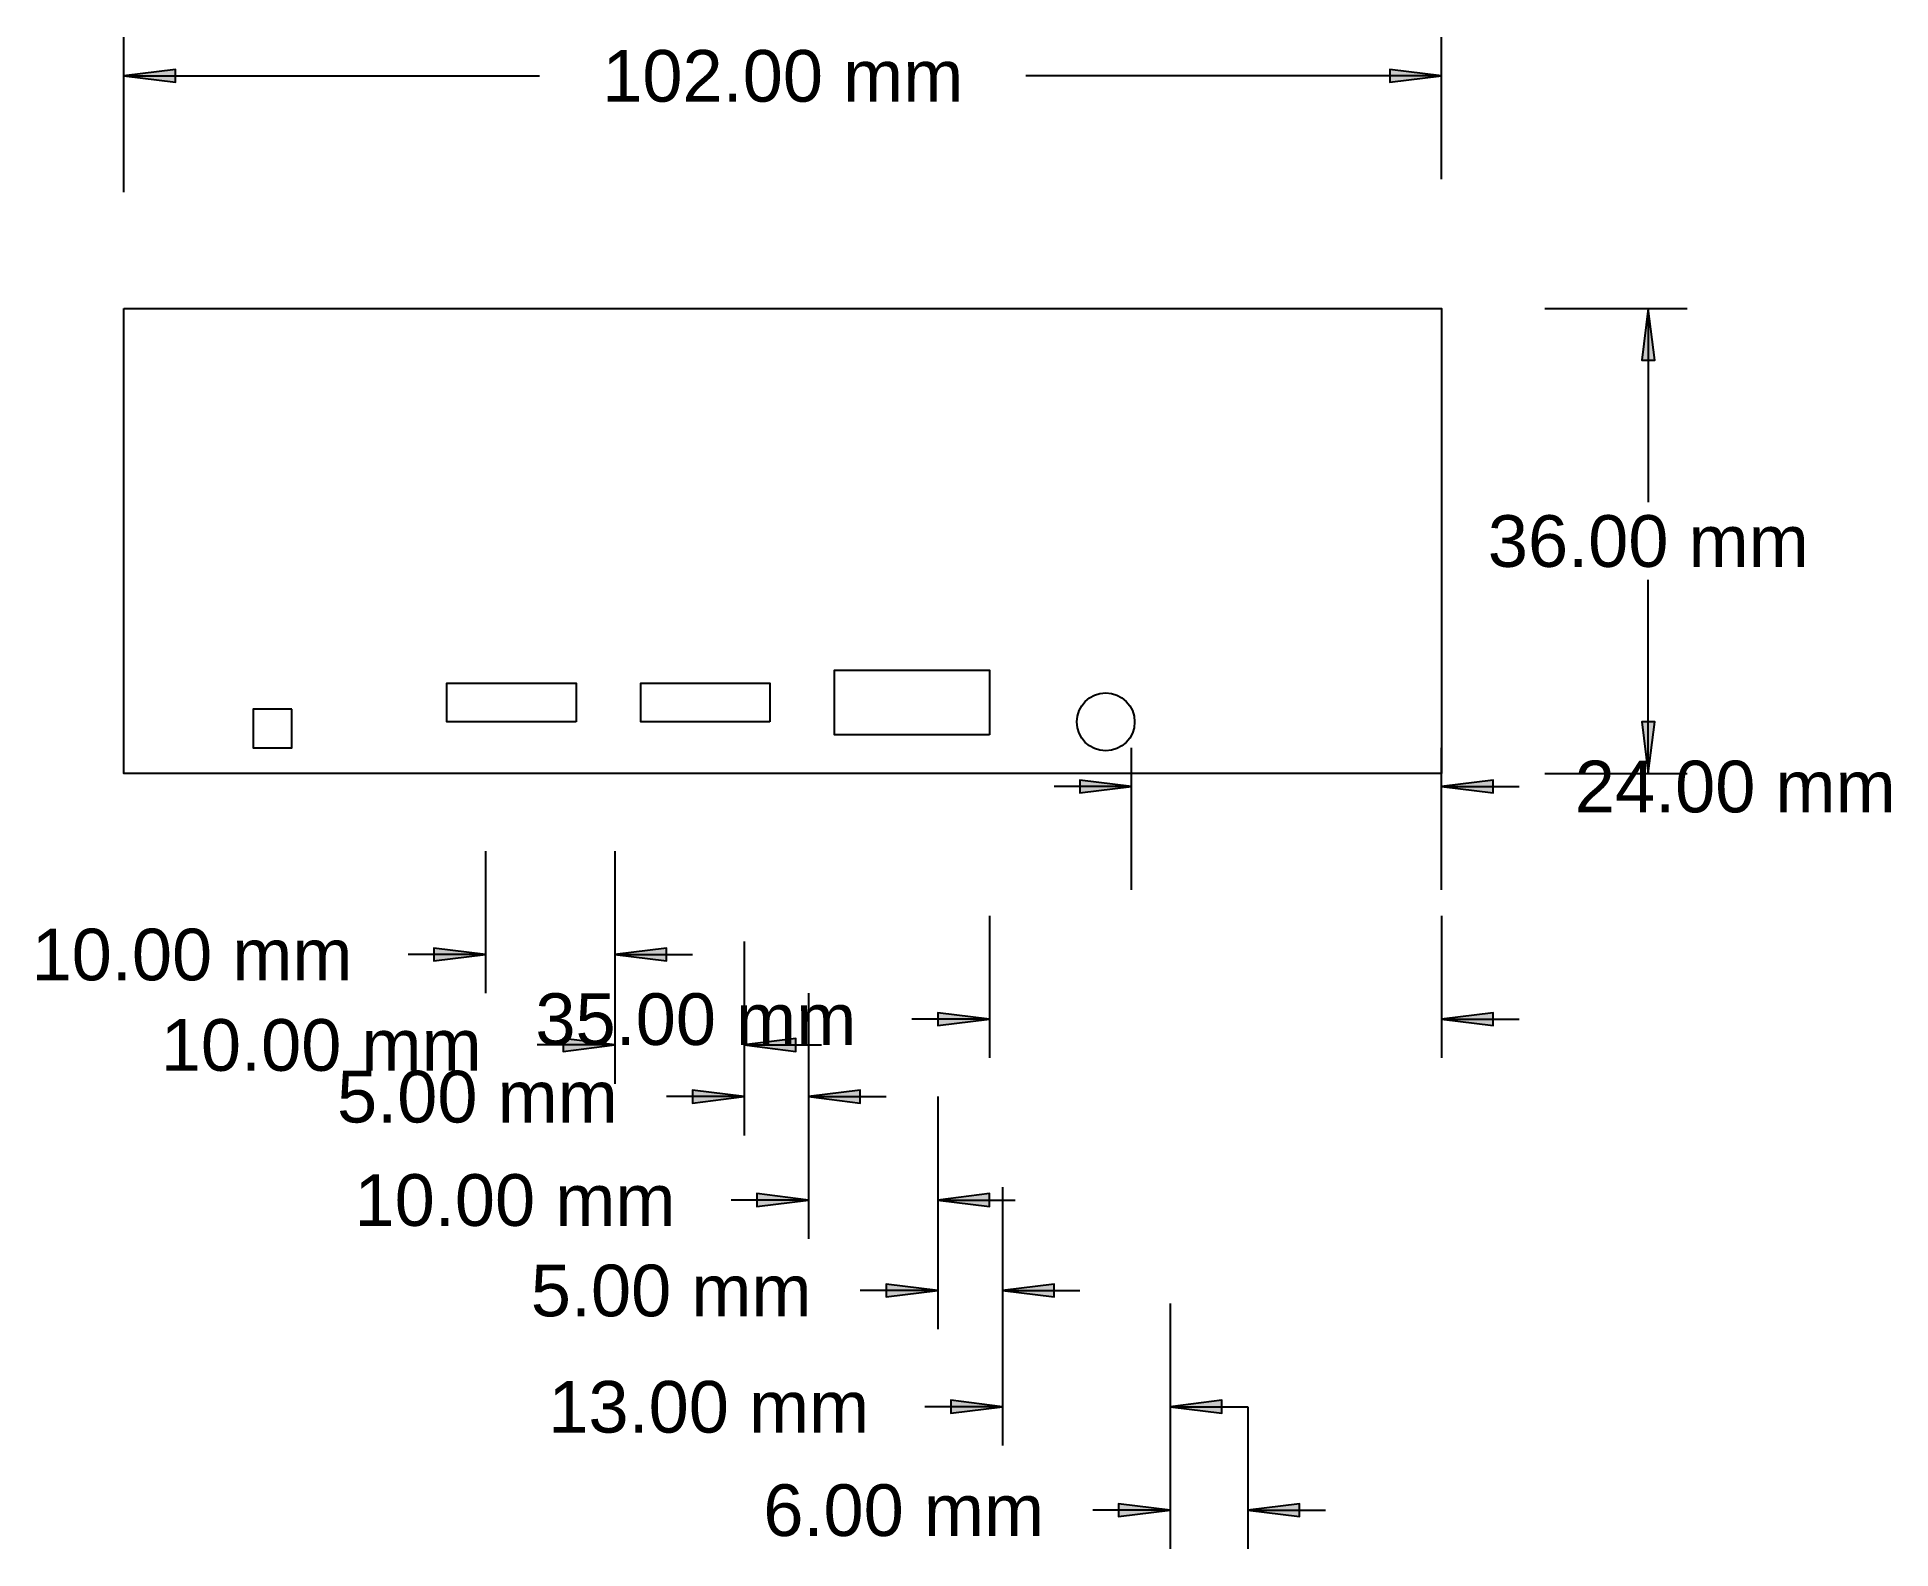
# Model space of a CAD drawing. Extents: x 23 to 167, y 123 to 240.
import ezdxf
from ezdxf.enums import TextEntityAlignment as Align

# ---------------------------------------------------------------- set-up
doc = ezdxf.new("R2010")
doc.units = 0
for name, color, linetype in [('BEMASSUNG', 14, 'Continuous'), ('GEHÄUSE', 7, 'Continuous'), ('MAINBOARD', 5, 'Continuous')]:
    doc.layers.add(name, color=color, linetype=linetype)
doc.styles.add('ARIAL', font='arial.ttf')

# ---------------------------------------------------------------- blocks, each defined once
blk = doc.blocks.new('LONGARROW')
at = {"layer": 'GEHÄUSE', "linetype": 'Continuous'}
blk.add_hatch(color=0, dxfattribs=at).paths.add_polyline_path([(0, 0), (50.8, -6.35), (50.8, 6.35)])
at = {"layer": 'GEHÄUSE', "color": 0, "linetype": 'Continuous'}
blk.add_lwpolyline([(0, 0), (50.8, -6.35), (50.8, 6.35)], close=True, dxfattribs=at)

msp = doc.modelspace()

# ---------------------------------------------------------------- linework, layer by layer
at = {"layer": 'BEMASSUNG', "color": 14, "linetype": 'Continuous'}
for p, q in [((30, 228), (30, 240)), ((132, 229), (132, 240)), ((30, 237), (62.18, 237)), ((132, 237), (99.82, 237)), ((140, 219), (151, 219)), ((148, 219), (148, 204)), ((148, 183), (148, 198)), ((108, 174), (108, 185)), ((132, 174), (132, 185)), ((140, 183), (151, 183)), ((108, 182), (102, 182)), ((132, 182), (138, 182)), ((58, 177), (58, 166)), ((68, 177), (68, 166)), ((97, 172), (97, 161)), ((132, 172), (132, 161)), ((68, 170), (68, 159)), ((78, 170), (78, 159)), ((58, 169), (52, 169)), ((68, 169), (74, 169)), ((78, 166), (78, 155)), ((83, 166), (83, 155)), ((97, 164), (91, 164)), ((132, 164), (138, 164)), ((68, 162), (62, 162)), ((78, 162), (84, 162)), ((78, 158), (72, 158)), ((83, 158), (89, 158)), ((83, 158), (83, 147)), ((93, 158), (93, 147)), ((93, 151), (93, 140)), ((98, 151), (98, 140)), ((83, 150), (77, 150)), ((93, 150), (99, 150)), ((93, 143), (87, 143)), ((98, 143), (104, 143)), ((98, 142), (98, 131)), ((111, 142), (111, 131)), ((98, 134), (92, 134)), ((111, 134), (117, 134)), ((111, 134), (111, 123)), ((117, 134), (117, 123)), ((111, 126), (105, 126)), ((117, 126), (123, 126))]:
    msp.add_line(p, q, dxfattribs=at)
at = {"layer": 'GEHÄUSE', "color": 7, "linetype": 'Continuous'}
msp.add_lwpolyline([(30, 219), (132, 219), (132, 183), (30, 183)], close=True, dxfattribs=at)
at = {"layer": 'MAINBOARD', "color": 7, "linetype": 'Continuous'}
for points in [[(97, 186), (85, 186), (85, 191), (97, 191)], [(65, 187), (55, 187), (55, 190), (65, 190)], [(80, 187), (70, 187), (70, 190), (80, 190)], [(43, 188), (40, 188), (40, 185), (43, 185)]]:
    msp.add_lwpolyline(points, close=True, dxfattribs=at)
msp.add_circle((106, 187), 2.24, dxfattribs=at)

# ---------------------------------------------------------------- block references
at = {"layer": 'BEMASSUNG', "color": 14, "linetype": 'Continuous', "xscale": 0.078740157480315, "yscale": 0.078740157480315}
for p in [(30, 237), (132, 182), (68, 169), (132, 164), (78, 162), (83, 158), (93, 150), (98, 143), (111, 134), (117, 126)]:
    msp.add_blockref('LONGARROW', p, dxfattribs=at)
for p, rotation in [((132, 237), 180), ((148, 219), 270), ((148, 183), 90.00000000000006), ((108, 182), 180), ((58, 169), 180), ((97, 164), 180), ((68, 162), 180), ((78, 158), 180), ((83, 150), 180), ((93, 143), 180), ((98, 134), 180), ((111, 126), 180)]:
    msp.add_blockref('LONGARROW', p, dxfattribs=dict(at, rotation=rotation))

# ---------------------------------------------------------------- texts
at = {"layer": 'BEMASSUNG', "color": 14, "linetype": 'Continuous', "style": 'ARIAL'}
for s, p in [('102.00 mm', (81, 237)), ('36.00 mm', (148, 201)), ('24.00 mm', (154.73, 182)), ('10.00 mm', (35.27, 169)), ('35.00 mm', (74.27, 164)), ('10.00 mm', (45.27, 162)), ('5.00 mm', (57.36, 158)), ('10.00 mm', (60.27, 150)), ('5.00 mm', (72.36, 143)), ('13.00 mm', (75.27, 134)), ('6.00 mm', (90.36, 126))]:
    msp.add_text(s, height=4, dxfattribs=at).set_placement(p, align=Align.MIDDLE_CENTER)

doc.saveas('drawing.dxf')
